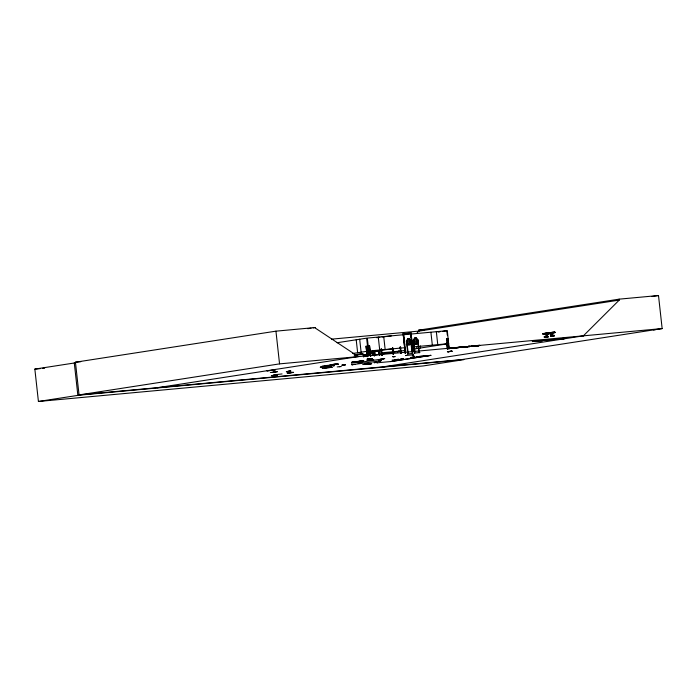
<?xml version="1.0" encoding="UTF-8"?>
<svg xmlns="http://www.w3.org/2000/svg" width="697" height="697" viewBox="0 0 697 697"><rect width="100%" height="100%" fill="white"/><g stroke="black" fill="none" stroke-linecap="round" stroke-linejoin="round"><path stroke-width="1.05" d="M275.96 375.178L271.386 375.657M368.234 359.826L372.555 359.26L368.129 359.879M410.629 340.38L411.16 340.441M282.058 373.932L273.25 374.942M273.991 372.181L270.358 372.538M550.857 335.762L551.789 335.231L551.083 334.726M554.237 335.353L551.771 334.996M366.256 364.017L362.71 364.566M352.055 364.705L354.52 364.322M369.584 359.591L371.806 359.443L369.384 359.643M407.754 338.777L407.362 342.419L408.538 343.525L409.601 343.412L410.533 342.079L409.339 338.603L407.719 338.725L406.334 340.955L406.56 343.002L408.407 344.884L410.045 344.701L411.439 342.48M414.593 338.045L414.201 341.687L415.386 342.793L416.44 342.68L417.372 341.338L416.187 337.871M333.279 365.672L334.386 365.664L333.854 365.245M407.937 353.78L407.327 354.032L412.702 353.449M414.384 353.231L414.785 353.022L414.184 353.266M410.96 342.236L411.378 342.027M411.099 342.21L411.5 342.175M275.167 370.063L266.942 370.813M286.868 371.518L290.989 371.179L290.527 371.213M370.726 363.834L371.065 363.756M395.783 359.6L398.527 359.356M366.152 356.036L364.949 354.869L367.624 355.949M364.975 354.947L367.938 356.472M365.777 356.054L364.949 354.869M370.821 359.704L373.296 359.687M414.558 352.098L413.182 340.214L414.567 337.993L416.205 337.81L418.052 339.692L418.27 341.748L416.884 343.969L415.246 344.152L413.399 342.271M544.435 336.973L546.683 335.78L547.833 336.634M544.374 336.668L544.374 337.392L548.077 337.043L544.331 336.956L546.753 335.954L548.844 333.384M548.434 333.436L546.587 335.762L547.851 336.355M548.609 333.427L547.223 335.152M397.36 352.438L398.884 350.913M417.189 332.661L418.714 331.145L619.224 300.102L619.119 299.161L658.499 295.519L662.15 328.566L653.481 329.916M583.38 335.841L619.224 300.102M289.752 371.187C281.144 372.538 291.006 370.909 290.579 371.126M372.059 358.598L367.319 359.155M411.396 342.262L410.925 342.366M550.682 335.867L551.736 335.196L554.211 335.545L551.763 335.196M414.776 353.048L419.934 352.525L419.306 352.673M478.656 345.668L477.401 345.529L479.684 345.564L476.635 345.904L479.649 345.294L474.988 346.069L477.279 345.808L475.946 345.973L476.26 345.607M463.557 347.15L465.631 346.871M410.664 340.328L412.014 352.368M413.6 340.014L414.994 352.055M476.844 345.834L475.101 346.06M457.032 347.454L455.855 347.585M456.213 347.559L457.615 347.402M563.437 338.367L562.714 338.393M562.793 338.716L563.263 338.655L562.087 338.768L565.494 338.402L564.378 338.515M469.56 346.243L470.214 346.453L466.197 346.888L469.813 346.514L468.715 346.383M452.153 347.916L449.635 348.125M357.038 354.703L362.902 354.111M357.038 354.956L362.876 354.32M362.815 353.719L357.247 354.346M362.876 353.919L354.259 354.851M372.616 352.699L369.854 352.891M372.686 352.909L370.673 353.022M372.703 353.091L370.691 353.205M372.686 353.301L370.699 353.414M332.417 364.723L335.187 364.531M332.443 364.836L332.783 364.784M337.548 364.243L338.35 364.095M338.202 364.252L334.656 364.418M352.229 362.248L353.484 361.874M351.872 362.24L358.04 361.516M359.809 361.36L355.557 361.926M363.398 360.724L361.621 360.994L363.668 360.715M367.485 360.488L372.137 359.791M373.54 359.713L367.476 360.375L368.905 360.41M369.602 360.227L373.557 359.826L372.747 359.739M536.716 341.06L532.281 341.539L536.542 341.129M475.328 346.017L475.999 345.93M454.47 347.899L453.259 348.064L455.333 347.82L453.25 347.786L454.296 347.646M370.02 358.746L371.057 358.772L369.419 358.92M370.577 358.694L367.258 359.199L368.007 358.964M544.174 340.389L540.881 340.737M457.467 347.376L456.709 347.759L459.41 347.463M548.121 339.761L548.948 339.683M550.656 339.814L547.406 340.162L548.339 339.988M463.949 347.08L465.91 346.845M367.293 359.234L369.244 358.938M475.772 346L475.145 345.756M545.037 340.328L546.3 340.171M459.619 347.428L457.049 347.672M468.523 346.374C469.769 346.156 467.643 346.923 469.186 346.601M476.722 345.825L476.173 345.607L478.63 345.407M563.524 338.646L565.084 338.472L564.5 338.507M536.254 341.182L535.043 341.242M288.898 371.37L289.952 371.213L289.081 371.353M369.114 363.956L370.142 363.808M475.432 345.965L472.174 346.052M560.275 338.881L558.698 339.09L563.559 338.306M324.157 365.908L326.928 365.498M332.007 364.697L334.778 364.278M338.211 364.13L335.98 364.557M287.608 372.895C285.901 373.496 300.451 371.623 289.508 372.651M362.762 361.02L363.747 360.846L357.578 361.455M550.717 335.998C559.769 334.203 549.402 337.583 550.691 335.797M544.401 337.392L544.392 336.773M343.029 365.106L343.482 365.045M339.326 366.7L339.779 366.648M450.079 348.334L448.258 348.552L452.126 348.125M466.581 346.575L466.955 346.827M533.536 341.364L532.604 341.513L535.915 341.199M448.92 351.602L449.643 351.515M272.152 372.372L275.411 371.919M552.582 339.605L550.883 339.805L551.702 339.735M447.857 351.776L449.121 351.584M75.503 362.815L34.85 369.105L38.422 401.481L79.075 395.19L75.442 362.205L275.942 331.162L315.332 327.529L315.392 328.139L358.328 356.603M307.821 328.688L311.036 328.191M313.188 327.86L315.332 327.529M337.113 342.732L366.639 338.158L368.539 355.392M418.714 331.145L418.609 330.195L619.119 299.161M405.21 353.492L403.145 333.758L405.314 353.492M411.047 333.035L413.112 351.715M410.333 333.828L403.485 334.464L403.946 338.664M652.07 296.513L658.499 295.519M438.143 332.103L439.877 331.833M442.856 331.371L446.829 330.753L447.308 335.074M367.188 356.655L366.038 346.261L367.65 346.017L368.678 355.374M79.049 394.92L279.558 363.878L662.15 328.566L461.641 359.608L77.829 395.016L74.283 362.91M352.534 353.518L368.068 351.114M157.348 387.715L358.38 356.594M372.311 355.461L405.759 350.286M411.892 349.336L448.258 343.708M286.946 371.545L286.484 371.623L290.693 371.196M322.188 366.091L326.292 365.716M324.941 365.672L328.914 365.263M329.89 364.906L336.764 364.052M449.121 348.178L448.563 348.247L449.495 348.099M453.381 347.733L451.29 348.282L453.869 347.777M449.434 348.448L450.75 348.265M455.307 347.55L451.978 347.951M341.504 365.219L345.459 364.819M551.702 332.748L554.986 332.234L549.454 332.748M324.523 368.06L331.833 367.319M453.642 348.038L455.333 347.82M460.229 347.097L463.174 347.097L457.999 347.646M455.307 347.908L457.197 347.698M463.148 346.827L460.386 347.141L462.494 347.202M332.33 367.345L324.985 367.946M412.65 354.843L405.802 355.479M464.568 346.757C473.376 346.13 461.606 347.341 465.631 346.923M413.452 354.825L412.92 354.878M471.756 346.034L470.728 346.191M351.454 364.705L355.392 364.348M473.568 346.2C476.269 345.851 470.283 346.156 472.906 345.939M341.303 366.535L337.217 366.901M470.484 346.487L473.385 346.165M475.398 345.695L473.542 345.93M472.784 346.252L472.854 346.261M477.192 345.869L478.316 345.424M374.106 362.675L376.894 362.257M392.132 360.079L396.671 359.661M394.511 359.713L399.059 359.303M367.136 364.139L366.674 364.209L371.667 363.634L367.389 364.095M403.415 358.65L400.557 359.086L403.188 358.685M414.628 356.951L415.003 356.899M377.373 362.754L376.868 362.832L391.331 361.499L431.094 355.339L416.118 356.759L429.788 355.496M447.596 351.654L452.275 351.218L447.369 351.724L448.197 351.558M390.538 361.569L430.293 355.418M533.266 341.112L533.51 341.094M533.423 341.173L532.978 341.173L533.466 341.129M533.675 341.408L534.555 341.269M539.452 340.885L540.95 340.667M539.739 340.859L546.77 340.145M555.431 339.108L556.206 338.986M554.289 339.526L551.205 339.77L551.928 339.666M554.76 339.448L555.962 339.282M562.261 338.698L564.265 338.533M382.871 366.883L583.851 335.771M369.149 355.313L368.208 345.947M370.708 356.219L369.558 345.817L370.612 356.228M447.857 349.101L446.803 338.69L447.944 349.084M448.058 338.576L446.707 338.698M461.719 347.028L462.259 347.184L461.702 347.019M461.519 347.298L460.56 347.385L461.336 347.054M448.398 351.619L451.874 351.21L451.037 351.297M555.317 339.395L558.619 339.09M289.255 371.327L289.603 371.292M393.274 356.742L393.639 356.698M458.182 347.585L458.582 347.585M458.861 347.55L459.959 347.176M474.735 345.799L473.951 346.156M474.762 346.069L474.396 345.79M537.84 340.964C535.104 341.33 540.828 340.598 537.361 341.068M556.572 339.265L555.448 339.395M561.86 338.777L560.676 338.908M563.429 338.603L564.457 338.559M472.697 345.991L472.705 346M541.944 340.624L542.667 340.519M353.736 362.658L353.945 362.161L351.924 362.135M359.234 362.274L358.833 362.815L358.633 362.353M359.286 362.745L359.155 362.301M549.471 332.931L555.012 332.408L545.533 333.898L545.472 333.358M332.748 364.662L333.907 364.505M332.765 364.784L337.557 364.243M337.374 364.392L337.888 364.313M292.731 372.425L289.525 372.764M273.721 372.05L277.214 371.762M542.623 340.519L541.726 340.624L542.275 340.633M564.683 338.515L563.725 338.576M364.714 355.304L365.82 355.278M369.75 363.79L366.012 364.235M359.591 362.728L359.495 362.248M547.729 339.848L548.713 339.709M451.334 348.239L451.595 348.178M367.345 350.173L368.739 349.99M367.363 350.286L368.748 350.103M367.389 350.469L368.774 350.295M362.754 360.898L361.377 361.185M337.365 364.261L332.364 364.888M368.452 360.201L369.105 360.122M322.868 366.857L320.237 367.267L334.046 365.437L333.436 365.08M458.121 347.359L458.739 347.237M468.985 346.583L468.314 346.348L469.813 346.514M557.504 339.151L558.41 339.056M477.558 345.825L478.255 345.782M376.798 337.705L379.926 337.313M382.017 337.052L391.409 335.876M369.872 351.697L392.838 348.822M379.97 360.907L380.466 360.846L352.194 364.662L352.83 364.609M380.283 360.88L379.917 360.915M401.533 358.911L401.925 358.877M392.916 356.716L394.903 356.62M384.744 358.65L380.423 359.182M334.255 365.193L334.09 365.768M333.915 365.707L333.061 365.733L334.325 365.463M368.33 353.074L369.07 352.987M405.671 352.325L403.641 334.36L410.585 333.715L412.528 351.732M548.077 337.043L547.929 336.451M353.501 361.996L354.242 361.909M541.839 340.589L541.377 340.667L542.283 340.545M551.832 339.674L551.527 339.779M561.312 338.838L560.763 338.89M289.525 372.764L287.155 373.113L288.567 373.026M271.403 375.727L277.484 375.143M277.563 375.143L272.849 375.7M364.435 364.331L371.64 363.607M450.123 348.343L448.615 348.517L449.46 348.439M357.108 362.745L361.865 362.213M458.504 347.542L459.985 347.394M469.003 346.348L469.525 346.235M477.515 345.512L477.881 345.477M469.098 346.566L470.214 346.453M548.164 333.105L542.928 333.584L554.969 332.051L542.98 333.933L548.199 333.462M548.182 333.279L542.946 333.767L552.416 332.277L552.477 332.817M354.224 361.778L357.125 361.49M361.368 361.072L353.989 362.091M367.519 364.078L364.487 364.331M468.898 346.357L468.602 346.383M406.856 340.911L406.403 340.964L407.71 352.83M413.243 340.223L413.687 340.005M417.573 339.761L419.298 351.584M408.425 344.832L410.019 344.658M415.264 344.091L416.858 343.917M458.26 347.341L459.419 347.237M469.22 346.548L470.013 346.487M477.672 345.773L478.421 345.433M368.495 350.19L369.271 350.103M354.233 354.642L357.064 354.398M354.285 355.034L357.247 354.747M475.772 345.721L475.337 345.756M361.612 360.88L357.936 361.577M360.846 361.081L361.621 360.994M370.647 360.061L373.487 359.818M354.756 361.891L352.656 362.1M289.264 372.843L290.039 372.756M290.309 372.677L293.219 372.451M450.915 348.291L451.49 348.186M475.685 345.729L476.861 345.538M449.034 348.151C453.198 347.69 446.01 348.57 449.452 348.134M451.543 347.899L449.373 348.151M370.839 358.789L367.18 359.129M353.876 362.161L353.876 362.658L353.71 362.179M466.476 346.601L466.929 346.557M545.49 340.319L546.213 340.188M367.772 350.26L368.495 350.182M465.065 346.714L465.439 346.679M472.366 346.304L471.512 346.331M477.915 345.747L478.473 345.686M538.084 340.946L538.642 340.885M455.882 347.855L457.52 347.637L456.274 347.507M418.609 330.195L424.996 329.611M75.442 362.205L80.756 361.717M331.467 339.169L419.185 331.066M403.032 333.776L411.16 333.018M403.154 333.889L410.96 333.166L413.007 351.741M406.238 334.482L367.319 338.08L369.244 355.304M410.524 334.09L447.282 330.692L449.208 348.97M34.85 369.105L40.269 368.608M42.439 368.408L44.608 368.208M368.112 345.956L369.558 345.817M410.838 341.922L411.308 341.878M368.748 351.027L405.523 347.629M411.953 347.036L448.711 343.638M550.674 336.416L554.376 336.067L554.22 335.475M379.046 353.048L400.923 351.027M363.05 355.697L365.132 355.505M372.425 354.834L374.507 354.642M363.538 356.515L365.524 356.333M551.057 339.735L548.077 340.04M554.315 339.439L555.666 339.369M558.619 339.038L556.311 339.334L557.861 339.169M540.463 340.789L537.248 341.068M552.939 339.648L555.204 339.413M383.176 358.807L383.977 358.728L359.547 362.466L360.349 362.388M336.869 364.043L332.661 364.426M414.245 356.925L410.324 357.552M329.89 364.888L334.142 364.496M322.258 366.997L321.735 367.049M375.413 362.51L374.89 362.562M376.685 362.309L374.28 362.693M330.944 366.944L331.746 366.866L322.267 368.286L323.06 368.208M327.268 367.415L331.493 367.023M79.075 395.19L463.853 359.643L423.201 365.942L38.422 401.481M366.038 346.261L367.319 356.646M372.085 358.624L367.397 359.06M355.801 355.095L357.308 354.947M560.153 338.908L559.499 338.986M448.005 351.663L449.739 351.497M372.146 359.913L372.756 359.861M273.59 372.041L277.232 371.719M273.86 375.43L275.027 375.43M333.488 365.481L334.046 365.437M320.515 367.188L321.082 367.145M456.796 347.742L456.126 347.524M369.645 351.724L381.642 351.044M371.719 359.73L366.901 360.349M373.723 359.626L369.096 360.218M392.733 356.707L395.138 356.585M406.726 340.877L408.154 352.787M358.65 362.484L360.009 362.745L358.685 362.823M358.781 362.71L359.983 362.71M451.168 351.244L448.546 351.654M368.338 364.069L367.772 364.078L368.896 364.017M365.681 354.869L368.007 355.923M549.489 333.279L551.858 334.952M549.332 333.314L551.318 334.865L549.166 333.323M367.206 356.515L365.437 355.034M409.366 338.55L411.213 340.424L412.458 352.316M275.228 369.924L267.195 370.839M546.622 335.762L544.348 336.668M467.217 346.505L466.31 346.592M447.84 338.611L448.302 342.767M448.528 344.849L448.868 347.969M447.788 339.387L448.162 342.785M448.502 345.904L448.729 347.977M446.829 342.994L447.518 349.232M446.69 343.011L447.378 349.249M436.339 331.702L437.768 344.649M430.903 332.208L432.332 345.154M420.23 345.851L420.465 348.003M417.616 339.744L418.862 351.637M416.754 346.383L416.998 348.544M414.262 348.578L414.602 351.689M414.018 348.648L414.367 351.75M413.678 348.483L414.044 351.68M413.321 348.517L413.669 351.671M410.446 334.882L410.681 336.982M411.143 341.182L411.378 343.29M411.84 347.489L412.066 349.589M404.182 340.772L404.643 344.971M404.879 347.071L405.34 351.279M400.566 346.975L401.158 353.222M400.2 347.01L400.888 353.248M400.104 347.019L400.792 353.257M392.812 347.899L393.5 354.137L392.733 347.899M393.117 354.181L392.428 347.942L393.038 354.189M383.716 336.564L385.145 349.511M381.425 349.084L382.113 355.322M381.276 349.101L381.965 355.339L381.224 349.092M381.076 349.11L381.764 355.357M378.279 337.069L379.708 350.016M379.29 351.035L379.752 355.2M379.203 351.053L379.665 355.209M378.811 350.887L379.29 355.243M378.436 351.218L378.793 354.459M374.847 350.678L375.317 355M374.062 350.6L374.542 355.81M373.688 350.635L374.263 355.836M373.601 350.652L374.176 355.845M370.238 350.722L370.813 355.923M369.732 349.728L370.307 354.93M369.706 351.846L369.941 353.928M363.695 354.59L363.93 356.751M363.52 354.599L363.756 356.759M363.398 354.616L363.634 356.777M359.687 339.239L361.116 352.185M359.434 362.257L359.425 362.745L359.26 362.274M356.211 339.779L357.639 352.726M275.942 331.162L279.558 363.878M408.32 338.986L408.076 341.696L409.235 342.375L409.557 340.624L408.851 338.925L408.32 338.986M415.159 338.245L414.915 340.964L416.074 341.643L416.397 339.892L415.691 338.193L415.159 338.245M381.198 360.645L378.375 361.124L381.198 360.671M542.998 334.116L555.03 332.591L543.05 334.107M450.584 348.03L451.787 347.899L450.576 348.012M345.25 364.758L342.436 365.15L345.276 364.775M406.029 355.444L405.436 355.566L406.02 355.514M541.029 340.441L541.046 340.441M356.193 362.1L351.471 362.919L356.193 362.1M413.234 354.851L412.293 354.956L413.6 356.995L414.549 356.89L413.234 354.851M551.676 332.565L546.213 333.07L546.274 333.61L551.736 333.105L551.676 332.565"/></g></svg>
